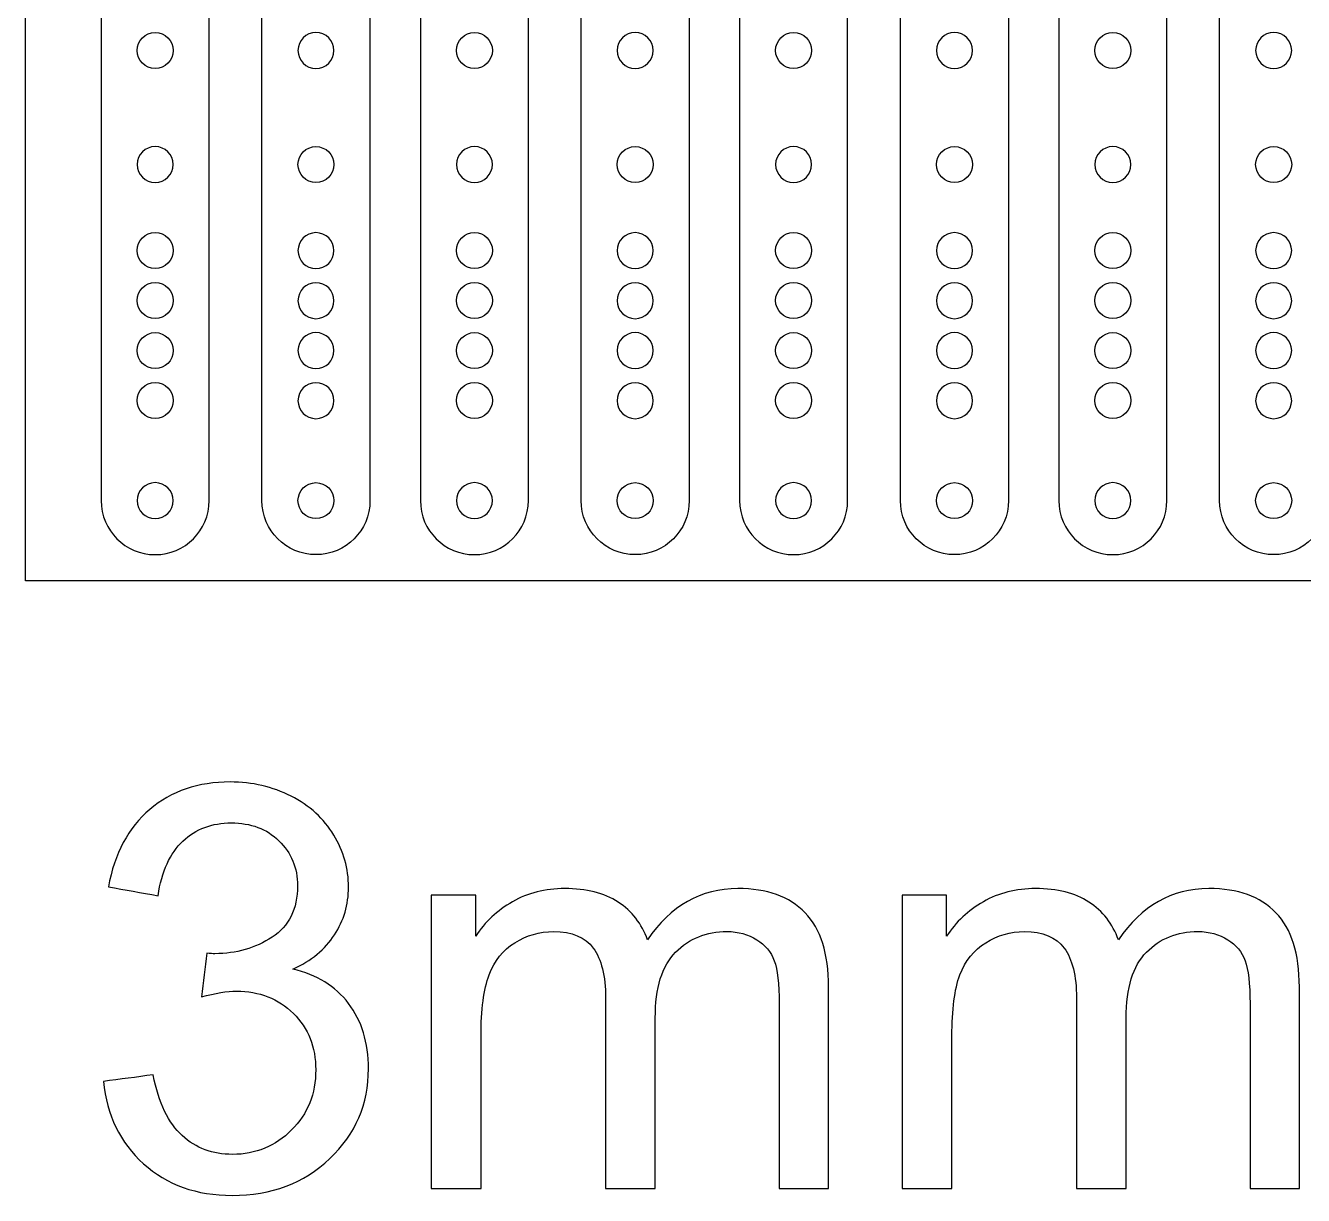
# Model space of a CAD drawing. Header units: millimetres. Extents: x -470 to 288, y -77 to 200.
# Drawn here: x 87 to 193.5, y -27 to 70.4 of the extents above; entities that cross this region are included whole.
import ezdxf

# ---------------------------------------------------------------- set-up
doc = ezdxf.new("R2010")
doc.units = ezdxf.units.MM
doc.layers.add('1', color=7, linetype='CONTINUOUS', true_color=0xffffff)

msp = doc.modelspace()

# ---------------------------------------------------------------- linework, layer by layer
at = {"layer": '1', "color": 3, "linetype": 'Continuous'}
for p, q in [((87.01, 24.17), (87.01, 164.17)), ((106.71, 30.86), (106.71, 153.81)), ((115.71, 153.81), (115.71, 30.86)), ((133.31, 30.86), (133.31, 153.81)), ((142.31, 153.81), (142.31, 30.86)), ((159.91, 30.86), (159.91, 153.81)), ((168.91, 153.81), (168.91, 30.86)), ((186.51, 30.86), (186.51, 153.81)), ((93.31, 152.34), (93.31, 30.86)), ((102.31, 30.86), (102.31, 152.3)), ((119.91, 152.34), (119.91, 30.86)), ((128.91, 30.86), (128.91, 152.3)), ((146.51, 152.34), (146.51, 30.86)), ((155.51, 30.86), (155.51, 152.3)), ((173.11, 152.34), (173.11, 30.86)), ((182.11, 30.86), (182.11, 152.3)), ((287.01, 24.17), (87.01, 24.17))]:
    msp.add_line(p, q, dxfattribs=at)
for centre in [(97.81, 68.36), (124.41, 68.36), (151.01, 68.36), (177.61, 68.36), (111.21, 58.86), (137.81, 58.86), (164.41, 58.86), (191.01, 58.86), (97.81, 51.7), (124.41, 51.7), (151.01, 51.7), (177.61, 51.7), (97.81, 47.53), (124.41, 47.53), (151.01, 47.53), (177.61, 47.53), (97.81, 43.36), (124.41, 43.36), (151.01, 43.36), (177.61, 43.36), (97.81, 39.2), (124.41, 39.2), (151.01, 39.2), (177.61, 39.2), (111.21, 30.86), (137.81, 30.86), (164.41, 30.86), (191.01, 30.86)]:
    msp.add_circle(centre, 1.5, dxfattribs=at)
at = {"layer": '1', "color": 3, "linetype": 'Continuous', "extrusion": (0, 0, -1)}
for centre in [(-111.21, 68.36), (-137.81, 68.36), (-164.41, 68.36), (-191.01, 68.36), (-97.81, 58.86), (-124.41, 58.86), (-151.01, 58.86), (-177.61, 58.86), (-111.21, 51.69), (-137.81, 51.69), (-164.41, 51.69), (-191.01, 51.69), (-111.21, 47.52), (-137.81, 47.52), (-164.41, 47.52), (-191.01, 47.52), (-111.21, 43.36), (-137.81, 43.36), (-164.41, 43.36), (-191.01, 43.36), (-111.21, 39.19), (-137.81, 39.19), (-164.41, 39.19), (-191.01, 39.19), (-97.81, 30.86), (-124.41, 30.86), (-151.01, 30.86), (-177.61, 30.86)]:
    msp.add_circle(centre, 1.5, dxfattribs=at)
at = {"layer": '1', "color": 3, "linetype": 'Continuous'}
for centre in [(97.81, 30.86), (124.41, 30.86), (151.01, 30.86), (177.61, 30.86)]:
    msp.add_arc(centre, 4.5, 180, 0, dxfattribs=at)
at = {"layer": '1', "color": 3, "linetype": 'Continuous', "extrusion": (0, 0, -1)}
for centre in [(-111.21, 30.86), (-137.81, 30.86), (-164.41, 30.86), (-191.01, 30.86)]:
    msp.add_arc(centre, 4.5, 180, 0, dxfattribs=at)
at = {"layer": '1', "color": 6, "linetype": 'Continuous'}
for points, knots in [([(96.84, -24.39), (94.89, -22.62), (93.77, -20.34), (93.5, -17.53), (94.88, -17.35), (96.26, -17.17), (97.64, -16.98), (98.11, -19.33), (98.92, -21.02), (100.07, -22.05), (101.21, -23.09), (102.6, -23.61), (106.19, -23.61), (107.83, -22.93), (110.52, -20.23), (111.19, -18.56), (111.19, -14.67), (110.57, -13.1), (108.08, -10.63), (106.5, -10.01), (103.8, -10.01), (102.83, -10.17), (101.67, -10.48), (101.82, -9.27), (101.97, -8.05), (102.12, -6.84), (102.4, -6.87), (102.62, -6.89), (104.56, -6.89), (106.14, -6.42), (107.56, -5.51), (108.96, -4.59), (109.67, -3.16), (109.67, 0.27), (109.15, 1.52), (107.1, 3.52), (105.77, 4.01), (102.54, 4.01), (101.2, 3.51), (99.05, 1.48), (98.36, -0.03), (98.05, -2.06), (96.67, -1.81), (95.29, -1.57), (93.91, -1.32), (94.42, 1.45), (95.57, 3.61), (99.16, 6.66), (101.39, 7.42), (105.9, 7.42), (107.59, 7.02), (109.14, 6.24), (110.69, 5.44), (111.87, 4.37), (112.7, 3), (113.52, 1.64), (113.92, 0.19), (113.92, -2.8), (113.53, -4.13), (112.75, -5.32), (111.97, -6.52), (110.81, -7.47), (109.28, -8.18), (111.27, -8.63), (112.82, -9.59), (115.03, -12.49), (115.58, -14.3), (115.58, -19.42), (114.51, -21.92), (112.36, -23.96), (110.21, -26.01), (107.5, -27.03), (101.26, -27.03), (98.8, -26.15), (96.84, -24.39)], [0, 0, 0, 0, 0.051113, 0.051113, 0.051113, 0.078432, 0.078432, 0.078432, 0.115833, 0.115833, 0.115833, 0.145674, 0.145674, 0.180828, 0.180828, 0.215758, 0.215758, 0.249024, 0.249024, 0.28229, 0.28229, 0.295926, 0.295926, 0.295926, 0.319174, 0.319174, 0.319174, 0.323453, 0.323453, 0.367094, 0.367094, 0.367094, 0.399673, 0.399673, 0.425501, 0.425501, 0.451329, 0.451329, 0.47702, 0.47702, 0.502499, 0.502499, 0.502499, 0.529217, 0.529217, 0.529217, 0.576641, 0.576641, 0.624066, 0.624066, 0.65691, 0.65691, 0.65691, 0.687873, 0.687873, 0.687873, 0.716964, 0.716964, 0.744584, 0.744584, 0.744584, 0.773572, 0.773572, 0.773572, 0.809035, 0.809035, 0.844497, 0.844497, 0.892625, 0.892625, 0.892625, 0.94906, 0.94906, 1, 1, 1, 1]), ([(124.96, -26.44), (123.58, -26.44), (122.2, -26.44), (120.82, -26.44), (120.82, -18.29), (120.82, -10.15), (120.82, -2.01), (122.06, -2.01), (123.29, -2.01), (124.52, -2.01), (124.52, -3.15), (124.52, -4.3), (124.52, -5.44), (125.29, -4.24), (126.31, -3.28), (128.86, -1.83), (130.31, -1.46), (133.74, -1.46), (135.23, -1.84), (137.54, -3.34), (138.36, -4.39), (138.83, -5.73), (140.76, -2.89), (143.27, -1.46), (148.79, -1.46), (150.66, -2.13), (151.96, -3.48), (153.27, -4.81), (153.92, -6.88), (153.92, -15.26), (153.92, -20.85), (153.92, -26.44), (152.55, -26.44), (151.17, -26.44), (149.8, -26.44), (149.8, -21.31), (149.8, -16.18), (149.8, -9.39), (149.67, -8.2), (149.4, -7.48), (149.13, -6.74), (148.65, -6.16), (147.94, -5.72), (147.23, -5.27), (146.41, -5.04), (143.74, -5.04), (142.31, -5.62), (141.18, -6.76), (140.04, -7.9), (139.48, -9.73), (139.48, -16.98), (139.48, -21.71), (139.48, -26.44), (138.1, -26.44), (136.72, -26.44), (135.34, -26.44), (135.34, -21.15), (135.34, -15.86), (135.34, -8.73), (134.99, -7.35), (134.32, -6.42), (133.65, -5.51), (132.54, -5.04), (129.84, -5.04), (128.77, -5.36), (127.78, -5.97), (126.79, -6.58), (126.08, -7.48), (125.63, -8.66), (125.19, -9.84), (124.96, -11.54), (124.96, -17.99), (124.96, -22.21), (124.96, -26.44)], [0, 0, 0, 0, 0.021717, 0.021717, 0.021717, 0.149848, 0.149848, 0.149848, 0.169258, 0.169258, 0.169258, 0.187265, 0.187265, 0.187265, 0.209572, 0.209572, 0.231879, 0.231879, 0.256797, 0.256797, 0.281715, 0.281715, 0.281715, 0.329662, 0.329662, 0.367192, 0.367192, 0.367192, 0.402961, 0.402961, 0.47472, 0.47472, 0.47472, 0.495995, 0.495995, 0.495995, 0.575565, 0.575565, 0.601256, 0.601256, 0.601256, 0.613444, 0.613444, 0.613444, 0.627095, 0.627095, 0.651792, 0.651792, 0.651792, 0.68261, 0.68261, 0.740482, 0.740482, 0.740482, 0.761672, 0.761672, 0.761672, 0.842904, 0.842904, 0.871114, 0.871114, 0.871114, 0.890339, 0.890339, 0.904921, 0.904921, 0.904921, 0.922971, 0.922971, 0.922971, 0.949552, 0.949552, 1, 1, 1, 1]), ([(164.2, -26.44), (162.82, -26.44), (161.44, -26.44), (160.06, -26.44), (160.06, -18.29), (160.06, -10.15), (160.06, -2.01), (161.29, -2.01), (162.53, -2.01), (163.76, -2.01), (163.76, -3.15), (163.76, -4.3), (163.76, -5.44), (164.53, -4.24), (165.54, -3.28), (168.1, -1.83), (169.55, -1.46), (172.98, -1.46), (174.46, -1.84), (176.77, -3.34), (177.59, -4.39), (178.07, -5.73), (180, -2.89), (182.51, -1.46), (188.03, -1.46), (189.89, -2.13), (191.2, -3.48), (192.51, -4.81), (193.15, -6.88), (193.15, -15.26), (193.15, -20.85), (193.15, -26.44), (191.78, -26.44), (190.41, -26.44), (189.04, -26.44), (189.04, -21.31), (189.04, -16.18), (189.04, -9.39), (188.9, -8.2), (188.63, -7.48), (188.37, -6.74), (187.88, -6.16), (187.18, -5.72), (186.47, -5.27), (185.64, -5.04), (182.98, -5.04), (181.54, -5.62), (180.41, -6.76), (179.28, -7.9), (178.72, -9.73), (178.72, -16.98), (178.72, -21.71), (178.72, -26.44), (177.34, -26.44), (175.96, -26.44), (174.58, -26.44), (174.58, -21.15), (174.58, -15.86), (174.58, -8.73), (174.23, -7.35), (173.56, -6.42), (172.88, -5.51), (171.78, -5.04), (169.08, -5.04), (168, -5.36), (167.02, -5.97), (166.03, -6.58), (165.31, -7.48), (164.86, -8.66), (164.42, -9.84), (164.2, -11.54), (164.2, -17.99), (164.2, -22.21), (164.2, -26.44)], [0, 0, 0, 0, 0.021717, 0.021717, 0.021717, 0.149848, 0.149848, 0.149848, 0.169258, 0.169258, 0.169258, 0.187265, 0.187265, 0.187265, 0.209572, 0.209572, 0.231879, 0.231879, 0.256797, 0.256797, 0.281715, 0.281715, 0.281715, 0.329662, 0.329662, 0.367192, 0.367192, 0.367192, 0.402961, 0.402961, 0.47472, 0.47472, 0.47472, 0.495995, 0.495995, 0.495995, 0.575565, 0.575565, 0.601256, 0.601256, 0.601256, 0.613444, 0.613444, 0.613444, 0.627095, 0.627095, 0.651792, 0.651792, 0.651792, 0.68261, 0.68261, 0.740482, 0.740482, 0.740482, 0.761672, 0.761672, 0.761672, 0.842904, 0.842904, 0.871114, 0.871114, 0.871114, 0.890339, 0.890339, 0.904921, 0.904921, 0.904921, 0.922971, 0.922971, 0.922971, 0.949552, 0.949552, 1, 1, 1, 1])]:
    msp.add_open_spline(points, degree=3, knots=knots, dxfattribs=at)

doc.saveas('drawing.dxf')
